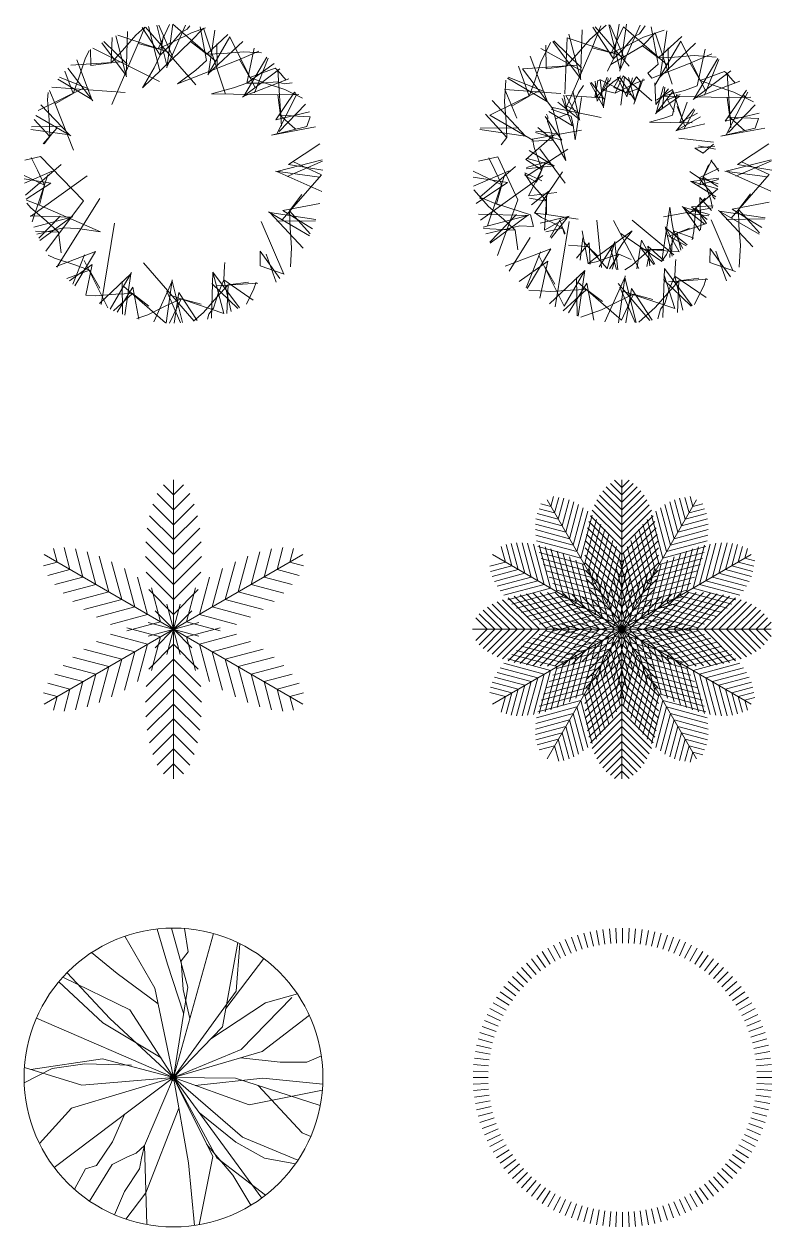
# Model space of a CAD drawing. Header units: millimetres. Extents: x -63086 to 144078, y -129912 to 13382.
# Drawn here: x 50173 to 52676, y -57667 to -53642 of the extents above; entities that cross this region are included whole.
import ezdxf

# ---------------------------------------------------------------- set-up
doc = ezdxf.new("R2010")
doc.units = ezdxf.units.MM
doc.layers.get('0').update_dxf_attribs({"lineweight": 0})
doc.layers.add('観葉植物', color=92, linetype='Continuous', lineweight=9)

# ---------------------------------------------------------------- blocks, each defined once
blk = doc.blocks.new('樹木平面（CAD素材.com）5cb41560')
at = {"color": 0, "linetype": 'ByBlock', "lineweight": -2}
for points in [[(-277.7, 415.8), (-277.1, 362.2), (-208.6, 371.4), (-170.6, 412.4), (-126.5, 463.9), (-96.1, 490.7)], [(-96.3, 490.6), (-118.3, 435.7), (-51.5, 417.9), (-0.8, 441.3), (59.7, 472), (107.5, 488.3)], [(-104.4, 489), (-44.5, 397.4), (-9.6, 431.7), (23.7, 471.8), (45.6, 483.8), (54.2, 495.4)], [(74.3, 298.1), (-93.2, 491.2)], [(-45.2, 344.4), (-84.2, 492.9)], [(-56.1, 496.8), (-21.2, 359.3), (40.6, 497)], [(-13.1, 499.8), (-51.5, 417.9)], [(-3.8, 392.8), (-49.1, 497.6)], [(139.6, 377.5), (-1.9, 501.1), (-21.9, 354.4)], [(220.6, 382.5), (13.6, 300.6), (75.1, 347.3), (110, 379.2), (88.7, 492.1)], [(173.5, 266.7), (100, 487.4), (56.4, 442.8), (111.4, 400.8), (167.2, 403), (234.8, 408.3), (294, 404.4)], [(-240.1, 438.6), (-158.1, 328.9), (-153.8, 475.8)], [(-204.7, 456.2), (-208.6, 371.4)], [(-156.9, 324), (-192.9, 461.3)], [(-16.5, 407.2), (-185.7, 464.2)], [(-33.9, 462.4), (-44.5, 397.4), (-64.6, 354.6), (-103.5, 287.9), (56.4, 442.8)], [(111.4, 400.8), (182.3, 465.6)], [(272.5, 290.3), (189, 458.6), (114.4, 330.8)], [(138.1, 480.6), (117, 335.1), (231.6, 443.2)], [(-281.8, 413), (-295.5, 385.2), (-316.5, 320.7), (-335.9, 268.3), (-363.1, 343.7)], [(-46.4, 308.8), (-270.2, 420.7)], [(-154.9, 366.4), (-233.1, 442.3)], [(-206.8, 231.4), (-118.3, 435.7)], [(349.2, 263.9), (126.7, 267.5), (201.3, 287.1), (245.8, 303.2), (270.4, 420.6)], [(145.8, 359.3), (144.6, 435.2)], [(285.7, 410.3), (220.6, 382.5), (255.3, 322.7)], [(-387.2, 316.3), (-273, 248.3), (-323.5, 381.2)], [(-172.1, 374.9), (-343.6, 363.3)], [(312.8, 390.1), (235.3, 259.8), (386.4, 317.3)], [(396.7, 304.4), (370.6, 300.6), (346.6, 307.5), (294.7, 302.8), (245.8, 303.2), (337.3, 369.1)], [(271.2, 271.2), (317, 386.6)], [(-284.3, 284.2), (-381.8, 322.9)], [(-353.2, 353.9), (-269.9, 244.3)], [(231.3, 256.8), (355.8, 351.3)], [(361.9, 158.9), (349.2, 346.4)], [(-303.5, 285.5), (-453.2, 211.3)], [(-407.3, 290), (-162.1, 272.5)], [(-432.8, 99.8), (-414, 124.4), (-416.2, 180.2), (-421.4, 247.8), (-419.9, 271.5)], [(-334.3, 78.6), (-395.6, 233.6), (-415, 278.9)], [(-395.6, 233.6), (-335.9, 268.3)], [(344.8, 131.3), (411.5, 264.7)], [(419.9, 264.8), (349.2, 263.9), (358.4, 195.4), (399.4, 157.5), (409.3, 149)], [(-477.4, 148.7), (-348.2, 130), (-443.5, 230.9)], [(353.4, 141.7), (442.2, 233.3)], [(-414, 124.4), (-466, 181.3)], [(-460.3, 195.3), (-343.9, 127.4)], [(352.2, 195.7), (457.4, 190.9), (446.2, 157.7), (327.8, 129.7), (474.8, 156.7)], [(-372.5, 158.8), (-474.6, 157.2)], [(-390.6, 152.6), (-436, 100.7)], [(499.8, 12.6), (384.4, 31.3), (489.8, 100.3)], [(-427.5, -259.3), (-301.1, -90.5), (-445.1, 58.2), (-497.9, 45.8)], [(-457.3, -202.2), (-368.3, -181.2), (-321, -183.4), (-244.6, -193.8), (-448.8, -105.3), (-431.1, -38.5), (-454.5, 12.2), (-476.1, 54.8)], [(496.5, -59.4), (346.3, 8), (497.8, 46.5)], [(363.3, -154.2), (494.7, -3.7), (399.3, 41)], [(379.8, -9.3), (498.2, 41.9)], [(-405.9, 9.2), (-499, -31.1)], [(-376.2, 30.9), (-494.8, -71.9)], [(341.4, 8.7), (488.1, -11.3)], [(-431.1, -38.5), (-500, -6.2)], [(-499.7, -17), (-410.6, -31.5), (-492.7, -85.2)], [(-288.7, -7), (-479, -143.5)], [(-420.3, -3.5), (-473.4, -160.9)], [(429.8, -69.6), (387.8, -124.5)], [(-492.2, -88), (-448.8, -105.3)], [(-375.4, -264.1), (-384.6, -195.6), (-425.6, -157.6), (-477.1, -113.5), (-490.2, -98.7)], [(-246.8, -82.5), (-389.9, -313)], [(464.8, -184.2), (366.2, -123.2), (489.9, -99.8)], [(-447.2, -223.7), (-342, -145.1), (-479.7, -141.1)], [(-337.2, -143.9), (-467.2, -178.1)], [(-379.6, -141.9), (-451.1, -215.6)], [(293.8, -159.9), (369.2, -335.9)], [(317.8, -127.6), (454.9, -207.6)], [(433.8, -248.6), (322.1, -130.1), (476.2, -152.5)], [(346.3, -159), (474.7, -157)], [(391.2, -311.4), (395.3, -248), (390, -180.4), (387.8, -124.5), (457.7, -201.2)], [(-384.6, -195.6), (-461.7, -192)], [(-197.5, -165.6), (-242.2, -437.4)], [(-419.5, -272.1), (-398.4, -282.5), (-333.9, -303.5), (-281.5, -322.9), (-356.9, -350.1)], [(-330.2, -375.5), (-261.5, -260), (-392.5, -309.8)], [(-297.4, -271.3), (-336.5, -369.9)], [(356.3, -350.8), (290.2, -259), (289.8, -307.8), (370.1, -336.2)], [(309.7, -268.5), (343.9, -363)], [(-348.5, -358.5), (-272, -303.4), (-293.5, -406.3), (-261, -408.4), (-193.4, -403.2), (-137.5, -401), (-200.2, -458.2)], [(-298.6, -290.5), (-220.1, -449)], [(-100.5, -298.2), (68.7, -493.3)], [(171.7, -297.4), (170.2, -308), (168.1, -355.3), (148.9, -400.3), (133.5, -450.1), (117.8, -469.6), (113.5, -487)], [(-246.8, -382.6), (-281.5, -322.9)], [(-163, -472.7), (-143.1, -335.2), (-248, -434.2)], [(-211.8, -452.9), (-140.6, -330.9)], [(-172, -359.5), (-170.3, -470.1)], [(-66.1, -495.6), (-5, -359.5), (30.3, -498.2)], [(-4.3, -354.5), (-24, -499.4)], [(-11.4, -406.7), (168.3, -467.4), (132, -329)], [(127.4, -483.5), (132, -329), (221.1, -448.4)], [(193, -461.2), (168.1, -355.3), (266.9, -422.8)], [(-188.1, -463.3), (-136.2, -379.4), (-116, -486.4)], [(-165.8, -377.6), (-26.5, -499.3)], [(-82.6, -442.9), (-137.5, -401)], [(-22.3, -392.9), (23.4, -498.7)], [(1.7, -499.9), (18.3, -397.6), (79.7, -491.4)], [(66.7, -493.7), (100.4, -464.1), (144.5, -412.6), (182.4, -371.6), (178, -467.2)], [(128.7, -366.6), (215.8, -451)], [(145.9, -375), (281.9, -365.8)], [(250.9, -362.4), (182.4, -371.6)], [(276.7, -362.6), (269.3, -385.4), (244.3, -436.3)], [(-13, -499.8), (25.4, -418.1), (-25.4, -441.5), (-85.8, -472.2), (-122.6, -484.7)], [(92.2, -435.8), (25.4, -418.1)]]:
    blk.add_lwpolyline(points, dxfattribs=at)
for points in [[(431.1, 253.4), (372.2, 282.3), (307.7, 303.3), (255.3, 322.7), (340.5, 353.5, -0.026909), (376.4, 313.5)], [(411.3, 264.2, 0.005569), (405.3, 273.6), (342.2, 181.1), (454.9, 207.6)]]:
    blk.add_lwpolyline(points, format="xyb", dxfattribs=at)
blk = doc.blocks.new('樹木平面（CAD素材.com）daf36834')
at = {"color": 0, "linetype": 'ByBlock', "lineweight": -2}
for points in [[(-253.8, 430.1), (-252.9, 350.9), (-186.7, 359.7), (-150, 399.4), (-107.4, 449.2), (-52.2, 497.7)], [(-70, 495.4), (-99.4, 421.9), (-34.9, 404.7), (14.2, 427.3), (72.6, 457), (142.2, 480.7)], [(-97.2, 490.6), (-28.1, 384.9), (5.7, 418), (37.9, 456.8), (59.1, 468.4), (78.7, 494.8)], [(25.1, 359.9), (-89.5, 492.1)], [(-9.2, 500.5), (-28.1, 384.9), (-47.5, 343.5)], [(-43.8, 498.5), (-5.5, 348.1), (61.4, 497.1)], [(11.2, 380.4), (-40, 498.9)], [(151.2, 364.4), (5.8, 491.5), (-37.4, 399.2)], [(-6.2, 343.3), (15.2, 500.5)], [(228.2, 370.4), (100.1, 319.8), (87.5, 336.4), (121.3, 367.3), (97.9, 491.4)], [(-230.8, 443), (-137.9, 318.6), (-133.1, 482)], [(-134.8, 354.9), (-227.4, 444.8)], [(0.7, 393.7), (-182.3, 455.4), (-190.9, 267.7)], [(-136.7, 313.9), (-177, 467.4)], [(168.9, 299.7), (111.6, 471.8), (69.5, 428.7), (122.6, 388.2), (176.6, 390.3), (241.9, 395.4), (315.2, 390.6)], [(279.1, 279.7), (197.7, 444), (110.7, 294.9)], [(122.6, 388.2), (200.8, 459.5)], [(150.3, 478.2), (128, 324.6), (246.9, 436.7)], [(-238.2, 439), (-270.7, 373.1), (-291, 310.8), (-309.7, 260.1), (-345.7, 359.7)], [(-133.2, 343.9), (-270.6, 419.6)], [(-185, 224.4), (-99.4, 421.9)], [(-37, 365.7), (69.5, 428.7)], [(352.5, 255.8), (137.4, 259.3), (209.5, 278.2), (252.5, 293.8), (278.4, 417.5)], [(155.9, 348.1), (154.8, 421.4)], [(-382.3, 320.1), (-248.9, 240.8), (-307, 393.5)], [(-149.6, 363.2), (-332.6, 350.8), (-231, 217.2)], [(301, 401.6), (228.2, 370.4), (261.7, 312.7)], [(321.8, 385.3), (242.4, 251.9), (395.2, 309.9)], [(277.1, 262.8), (324.7, 382.8)], [(-259.9, 275.5), (-379.9, 323)], [(-48.6, 323.8), (-65.6, 281.5), (-22.5, 270.1), (10.2, 285.1), (49.1, 304.9), (76.5, 314.2)], [(-4.5, 327.9), (-27, 288.2), (14.1, 271.1), (48.5, 281.6), (56.5, 284.4)], [(100.6, 244), (4.6, 327.9), (-22.5, 270.1)], [(45.3, 242.7), (-7.2, 323.2)], [(-3.4, 229.1), (9.5, 323.6)], [(14.1, 271.1), (48.8, 324.7), (63.6, 307.7), (40.7, 232.7), (71.2, 317.3)], [(42.3, 250.9), (22.4, 322.4)], [(238.6, 248.9), (364.9, 344.9)], [(364.7, 154.3), (352.5, 335.5)], [(-403.4, 97.2), (-385.2, 120.9), (-387.3, 174.9), (-392.4, 240.3), (-387.7, 313.6)], [(-351.4, 185.8), (-367.5, 226.6), (-391.2, 281.9), (-204, 268.6)], [(-69.2, 187.9), (-232.4, 222.1), (-221.7, 183.4), (-180.5, 200.3), (-163.6, 232.1), (-144.5, 271.4), (-128.4, 295.4)], [(-106.4, 304.2), (-61.7, 223.5), (-45.8, 319.4)], [(-56.4, 247.2), (-102.2, 305.6)], [(-37, 320.6), (-40.5, 312), (-52.2, 300.9), (-66.4, 270.5), (-82.5, 243.4), (-88.9, 309.9)], [(-61.3, 220.3), (-72.9, 315)], [(156.3, 283.8), (113.9, 232.3), (110.2, 304.4)], [(193.6, 260.1), (114.5, 203.5), (139.9, 292.2)], [(209.9, 161.4), (169.2, 282.3), (116.6, 246)], [(135, 216.5), (143.9, 290.2)], [(-475.3, 148.6), (-321.7, 126.3), (-433.8, 245.2)], [(-276.8, 277.5), (-441.1, 196), (-297.5, 112.3)], [(-367.5, 226.6), (-309.7, 260.1)], [(-244.5, 207.9), (-165.2, 160.8), (-199.8, 251.7)], [(-134.8, 255.1), (-156.4, 113.4), (-162.5, 162.7), (-168.9, 192.5), (-236.9, 216.7)], [(-214.2, 239.5), (-142.1, 182.1), (-164, 276.8)], [(-180.5, 200.3), (-193.9, 262.7)], [(-66.6, 254.1), (-187.4, 262.3), (-140.5, 179.3)], [(235.7, 170.8), (92.3, 173.1), (140.4, 185.7), (169.1, 196.1), (183.9, 266.8)], [(112.5, 201), (170.7, 275.5)], [(194.7, 265.1), (152.8, 247.2), (175.2, 208.7)], [(416.9, 280.1), (345.7, 175.7), (459.7, 202.6)], [(348.3, 127.7), (421.3, 273.5)], [(431.7, 256.8), (352.5, 255.8), (361.4, 189.6), (401.1, 152.9), (410.6, 144.7)], [(-146.2, 206), (-188.8, 230)], [(278.2, 167.1), (183.5, 145.1), (240.9, 217.3)], [(184.8, 224.7), (201.7, 183.6)], [(252.9, 203.3), (193.9, 172), (218.2, 240)], [(207.4, 149.3), (243.9, 214)], [(356.6, 137.7), (446.4, 230.3)], [(-385.2, 120.9), (-456.6, 199.2)], [(-301.3, 108.8), (-229.2, 112.4), (-236.9, 143), (-248.4, 174.6), (-248, 190.7), (-251.7, 199.2)], [(-289.1, 138.5), (-200.4, 113), (-257, 192.2)], [(-280.7, 154.9), (-229.2, 112.4), (-211.9, 87.4), (-187.4, 44.1), (-221.7, 183.4)], [(180.7, 143.6), (263.7, 190.5)], [(355.4, 189.9), (457.1, 185.2), (446.3, 153.1), (331.8, 126.1), (478.5, 153.1)], [(-345.1, 154.2), (-474.2, 152.3)], [(-225.5, 131.2), (-321.6, 47.3), (-268, 12.7)], [(-135.3, 146.3), (-299.2, 115.4)], [(-213.4, 133.6), (-287.2, 142.5)], [(-324.8, -6), (-285.2, -28.4), (-268, 12.7), (-278.5, 47.1), (-292.9, 88.4), (-298.4, 116.7)], [(-180.5, 82.6), (-320.1, -8.6)], [(-189.5, -31.8), (-274.5, 83.8)], [(190.8, 119.7), (307, 105.3)], [(311.3, 92), (244.8, 85.6), (271.9, 69.4), (306.9, 99.1)], [(256.5, 93.3), (313.9, 82.8)], [(502.2, 12.2), (386.6, 31), (492.3, 100.2)], [(-415.9, -273.4), (-348.3, -86.7), (-415.3, 57), (-479.2, 42)], [(-455.1, -201.3), (-341.1, -174.5), (-295.4, -176.5), (-305.8, -137), (-418.9, -101.1), (-401.8, -36.5), (-424.4, 12.6), (-445.3, 53.7)], [(-319.6, 16.5), (-228, 26.9), (-310.5, 78.4)], [(-247.8, 40.9), (-319.3, 20.9)], [(-224.8, 26.1), (-316.8, 51.6)], [(262.6, -32.4), (301.6, 46.2)], [(298.1, 44.4), (308.4, 32.9), (324.4, 8.8)], [(498.8, -58.4), (349.7, 8.5), (500.2, 46.7)], [(366.1, -148.3), (493.1, -2.9), (400.9, 40.4)], [(382, -8.3), (500.5, 42.9)], [(-401.8, -36.5), (-497.6, 8.4)], [(-377.4, 9.6), (-495.9, -41.6)], [(-356, 24.3), (-474.8, -78.7), (-404.6, -106.8)], [(-267.1, -24.1), (-325, 3)], [(-258.1, 34.1), (-311.9, -74.3), (-217.2, -62.8)], [(-145.9, -152.4), (-252.1, -136.2), (-291.9, -131.3), (-197.9, 6.4)], [(227.7, 7.1), (233.2, 2.8), (258.8, -13.7), (277.6, -39), (300.3, -63.8), (306.1, -78.8), (312.7, -85.3)], [(322.6, -33.2), (258.8, -13.7), (324, 17.3)], [(289.6, 30.1), (272.5, -11)], [(344.9, 9.1), (486.7, -10.2)], [(-497.6, -10.9), (-382, -29.7), (-487.7, -98.9)], [(-264.1, -6), (-472.6, -155.6)], [(-391.3, -2.7), (-449.4, -174.7)], [(-324.4, -0.3), (-303.9, -31.2), (-274.9, -63.9), (-252, -91.7), (-309.4, -81.1)], [(230, -129.5), (321.3, -50), (229.3, -24.4)], [(315, -76.7), (232.4, -25.3), (324.1, -14.9)], [(252.3, -39.3), (323.8, -19.3)], [(302.9, -115.1), (297.4, -86.7), (283, -45.5), (272.5, -11), (321.5, -42.7)], [(-347.9, -254.5), (-356.8, -188.3), (-396.4, -151.6), (-446.2, -109), (-494.7, -53.9)], [(-244.1, -57.8), (-302.6, -103.7)], [(-251, -68.1), (-259.2, -188.8), (-176.2, -141.9)], [(263.5, -187.9), (265.4, -159.1), (262, -115.5), (260.6, -79.5), (299.9, -122.6)], [(430.4, -66.6), (389.9, -119.6)], [(-252.1, -136.2), (-252, -91.7)], [(160.9, -279.6), (160.8, -270.3), (167.4, -255.6), (168.8, -222), (173.4, -190.9), (167, -161.1), (160.9, -111.7), (139.3, -253.5), (134.3, -293.4), (-3.3, -199.3)], [(139.8, -144.6), (303.4, -113.9)], [(162.8, -206.8), (283.7, -166.1), (247.4, -113.5), (243.9, -149.4), (241.4, -193), (235.7, -221.3)], [(202.4, -109.4), (277.5, -168.2)], [(261.5, -190.5), (204.9, -111.4), (293.6, -136.8)], [(285.2, -153.3), (233.7, -110.8), (305.8, -107.1)], [(279, -82.1), (247.4, -113.5)], [(468.5, -180), (368.9, -118.4), (493.1, -94.9)], [(392.3, -312.3), (397, -239), (391.9, -173.6), (389.9, -119.6), (461.2, -197.9)], [(-440, -232.4), (-315.7, -139.6), (-479, -134.8)], [(-311, -138.3), (-464.4, -178.7)], [(-351.9, -136.4), (-441.8, -229.1)], [(-189.6, -200.3), (-197.2, -181.9), (-229, -165), (-268.3, -145.9), (-292.3, -129.8)], [(-236.4, -215.7), (-179, -143.5), (-273.7, -165.5)], [(-202.9, -147.6), (-239.4, -212.3)], [(-176, -159.4), (-223, -445.7)], [(-205.4, -159.7), (-191.2, -201.8)], [(-83.4, -154.8), (-68.4, -313.5)], [(-27.8, -156), (57.2, -316.7)], [(34.5, -155.6), (174.5, -271.4)], [(217.9, -131.9), (291.7, -140.8)], [(298.9, -153.8), (371.8, -323.9)], [(322.1, -122.6), (459.1, -202.6)], [(438.4, -243.9), (326.3, -125.1), (479.9, -147.3)], [(349.7, -152.9), (478.8, -151)], [(-356.8, -188.3), (-462.6, -183.5)], [(-197.2, -181.9), (-254.3, -194.1)], [(-31.8, -319.6), (-12.3, -255.7), (4.2, -230.1), (34.9, -191), (-80.7, -275.9), (-112.1, -244.3), (-148, -240.9), (-178.7, -239.1)], [(-133, -191.2), (-112.4, -300.6), (-80.7, -275.9)], [(71.1, -252.4), (191.9, -260.7), (145, -177.6)], [(132.9, -293.7), (149, -269.8), (168, -230.4), (185, -198.6), (197.2, -255.7)], [(218.7, -237.8), (146.6, -180.4), (168.5, -275.2)], [(204.7, -249.8), (173.4, -190.9), (241.4, -215.1)], [(226.2, -181.7), (185, -198.6)], [(-306.9, -213.1), (-376.7, -325.5)], [(-151.8, -282.2), (-109.4, -230.6), (-105.7, -302.8)], [(-130.5, -214.8), (-139.4, -288.6)], [(-128.1, -227), (-49.4, -317.2)], [(-13.4, -321), (-23.9, -229.4), (-75.3, -311.9)], [(-23, -226.3), (-48.5, -318.2)], [(110.9, -302.5), (66.2, -221.8), (50.3, -317.8)], [(150.7, -204.3), (215.4, -240.8)], [(-317.2, -384), (-237.8, -250.6), (-390.5, -308.7)], [(-272.5, -261.5), (-320.1, -381.5)], [(-277.1, -273.2), (-193.1, -442.8), (-123.4, -323.3)], [(-9.6, -269.4), (-41.3, -318.4)], [(-37.9, -249.2), (-17.9, -320.8)], [(10.2, -321.3), (34.3, -305.3), (66.9, -276.3), (94.7, -253.4), (84.2, -310.8)], [(60.9, -245.5), (106.7, -304)], [(93.4, -308.2), (87, -241.8), (140.6, -290.2)], [(139.3, -253.5), (94.7, -253.4)], [(363.9, -344.6), (295.5, -249.6), (295, -296.8), (380.1, -326.9)], [(314.3, -258.8), (350.3, -358.4)], [(-343, -361), (-247.9, -292.5), (-273.8, -416.2)], [(-223.6, -369.1), (-257.1, -311.4)], [(180.9, -286.7), (179.5, -297), (177.4, -342.7), (158.9, -386.2), (144, -434.4), (128.9, -453.2), (120.8, -485.1)], [(137.7, -480.7), (142.5, -317.3), (235.4, -441.7)], [(-145.7, -477), (-123.4, -323.3), (-242.3, -435.5)], [(-151.3, -346.8), (-149.3, -475.8)], [(-56.8, -495.9), (10.2, -346.8), (48.4, -497.2)], [(10.8, -342), (-10.6, -499.2)], [(3.9, -392.4), (177.7, -451), (141.9, -339.3)], [(56.8, -496.4), (112, -447.9), (154.6, -398.1), (191.3, -358.4), (186.4, -464.2)], [(139.4, -353.6), (232, -443.5)], [(156, -361.8), (287.5, -352.9)], [(204.3, -456.7), (177.4, -342.7), (281.8, -414)], [(257.5, -349.6), (191.3, -358.4)], [(282.4, -349.8), (275.3, -371.8), (242.9, -437.7)], [(-310.6, -389.3), (-237.3, -394.1), (-172, -389), (-118, -386.9), (-196.2, -458.3)], [(-178.3, -465.6), (-116.7, -366), (-93.3, -490.1)], [(-146.6, -363.1), (-1.2, -490.2), (39.5, -403.4), (-9.6, -426), (-68, -455.7), (-137.5, -479.4)], [(-64.9, -427.4), (-118, -386.9)], [(-12.7, -367.6), (94.1, -490.9)], [(-6.6, -379.1), (44.6, -497.6)], [(13.9, -499.2), (32.7, -383.6), (101.8, -489.4)], [(104, -420.6), (39.5, -403.4)]]:
    blk.add_lwpolyline(points, dxfattribs=at)
for points in [[(-5.7, 322.9), (-29.8, 307), (-62.4, 277.9), (-90.2, 255), (-79.7, 312.4, -0.006348), (-71.8, 314.4), (35.5, 261.2)], [(-7, 322.9, 0.005569), (-14.2, 322.6), (16.8, 257.4), (36.3, 321.2)], [(440.6, 241.2), (374.7, 273.6), (312.4, 293.9), (261.7, 312.7), (344.1, 342.4, -0.026909), (378.8, 303.7)], [(412.6, 256.1, 0.005569), (406.8, 265.2)], [(-474.8, -76.5, 0.003639), (-473.6, -83.4)], [(31.5, -286.6), (-9.6, -269.4), (-44, -279.9), (-85.3, -294.3), (-113.6, -299.8, 0.003639), (-109.3, -301.5)]]:
    blk.add_lwpolyline(points, format="xyb", dxfattribs=at)
blk = doc.blocks.new('樹木平面（CAD素材.com）d02a9034')
at = {"color": 0, "linetype": 'ByBlock', "lineweight": -2}
for p, q in [((0, -500), (0, 500)), ((22.6, 84.4), (-22.6, -84.4)), ((84.4, 22.6), (-84.4, -22.6))]:
    blk.add_line(p, q, dxfattribs=at)
for points in [[(-33.5, 483.5), (0, 450), (33.5, 483.5)], [(-54.2, 454.2), (0, 400), (54.2, 454.2)], [(-69.1, 419.1), (0, 350), (69.1, 419.1)], [(-80.1, 380.1), (0, 300), (80.1, 380.1)], [(-87.9, 337.9), (0, 250), (87.9, 337.9)], [(-92.5, 292.5), (0, 200), (92.5, 292.5)], [(-435.5, 212.7), (-389.7, 225), (-402, 270.8)], [(-433, 250), (433, -250)], [(-433, -250), (433, 250)], [(-420.4, 180.2), (-346.4, 200), (-366.2, 274)], [(-397.5, 149.7), (-303.1, 175), (-328.4, 269.4)], [(-369.3, 120.7), (-259.8, 150), (-289.1, 259.5)], [(-336.5, 92.8), (-216.5, 125), (-248.7, 245)], [(-93.8, 243.8), (0, 150), (93.8, 243.8)], [(336.5, 92.8), (216.5, 125), (248.7, 245)], [(369.3, 120.7), (259.8, 150), (289.1, 259.5)], [(397.5, 149.7), (303.1, 175), (328.4, 269.4)], [(420.4, 180.2), (346.4, 200), (366.2, 274)], [(435.5, 212.7), (389.7, 225), (402, 270.8)], [(-299.5, 66.1), (-173.2, 100), (-207.1, 226.3)], [(-258.1, 40.7), (-129.9, 75), (-164.2, 203.2)], [(258.1, 40.7), (129.9, 75), (164.2, 203.2)], [(299.5, 66.1), (173.2, 100), (207.1, 226.3)], [(-211.2, 16.6), (-86.6, 50), (-120, 174.6)], [(-91.2, 191.2), (0, 100), (91.2, 191.2)], [(211.2, 16.6), (86.6, 50), (120, 174.6)], [(-156.6, -5.4), (-43.3, 25), (-73.7, 138.3)], [(-82.9, 132.9), (0, 50), (82.9, 132.9)], [(156.6, -5.4), (43.3, 25), (73.7, 138.3)], [(22.6, -84.4), (-22.6, 84.4)], [(0, 0), (-61.8, 61.8)], [(61.8, 61.8), (0, 0)], [(-73.7, -138.3), (-43.3, -25), (-156.6, 5.4)], [(-84.4, 22.6), (84.4, -22.6)], [(73.7, -138.3), (43.3, -25), (156.6, 5.4)], [(-120, -174.6), (-86.6, -50), (-211.2, -16.6)], [(-61.8, -61.8), (0, 0)], [(0, 0), (61.8, -61.8)], [(120, -174.6), (86.6, -50), (211.2, -16.6)], [(-207.1, -226.3), (-173.2, -100), (-299.5, -66.1)], [(-164.2, -203.2), (-129.9, -75), (-258.1, -40.7)], [(82.9, -132.9), (0, -50), (-82.9, -132.9)], [(164.2, -203.2), (129.9, -75), (258.1, -40.7)], [(207.1, -226.3), (173.2, -100), (299.5, -66.1)], [(-289.1, -259.5), (-259.8, -150), (-369.3, -120.7)], [(-248.7, -245), (-216.5, -125), (-336.5, -92.8)], [(91.2, -191.2), (0, -100), (-91.2, -191.2)], [(248.7, -245), (216.5, -125), (336.5, -92.8)], [(289.1, -259.5), (259.8, -150), (369.3, -120.7)], [(-328.4, -269.4), (-303.1, -175), (-397.5, -149.7)], [(93.8, -243.8), (0, -150), (-93.8, -243.8)], [(328.4, -269.4), (303.1, -175), (397.5, -149.7)], [(-366.2, -274), (-346.4, -200), (-420.4, -180.2)], [(92.5, -292.5), (0, -200), (-92.5, -292.5)], [(366.2, -274), (346.4, -200), (420.4, -180.2)], [(-402, -270.8), (-389.7, -225), (-435.5, -212.7)], [(402, -270.8), (389.7, -225), (435.5, -212.7)], [(87.9, -337.9), (0, -250), (-87.9, -337.9)], [(80.1, -380.1), (0, -300), (-80.1, -380.1)], [(69.1, -419.1), (0, -350), (-69.1, -419.1)], [(54.2, -454.2), (0, -400), (-54.2, -454.2)], [(33.5, -483.5), (0, -450), (-33.5, -483.5)]]:
    blk.add_lwpolyline(points, dxfattribs=at)
blk = doc.blocks.new('樹木平面（CAD素材.com）d37efa55')
at = {"color": 0, "linetype": 'ByBlock', "lineweight": -2}
for p, q in [((0, -500), (0, 500)), ((433, -250), (-433, 250)), ((433, 250), (-433, -250)), ((35.8, 133.6), (-35.8, -133.6)), ((-500, 0), (500, 0))]:
    blk.add_line(p, q, dxfattribs=at)
for points in [[(-37.9, 487.9), (0, 450), (37.9, 487.9)], [(-24.4, 499.4), (0, 475), (24.4, 499.4)], [(-270.8, 420.3), (-237.5, 411.4), (-228.6, 444.7)], [(-74.4, 449.4), (0, 375), (74.4, 449.4)], [(-63.9, 463.9), (0, 400), (63.9, 463.9)], [(-51.8, 476.8), (0, 425), (51.8, 476.8)], [(228.6, 444.7), (237.5, 411.4), (270.8, 420.3)], [(-289.3, 333.7), (-175, 303.1), (-144.4, 417.4)], [(-289.1, 352), (-187.5, 324.8), (-160.3, 426.4)], [(-287.9, 315.1), (-162.5, 281.5), (-128.9, 406.9)], [(-287.2, 369.8), (-200, 346.4), (-176.6, 433.6)], [(-283.3, 387), (-212.5, 368.1), (-193.5, 438.9)], [(-276.8, 403.6), (-225, 389.7), (-211.1, 441.5)], [(250, -433), (-250, 433)], [(-250, -433), (250, 433)], [(-91.8, 416.8), (0, 325), (91.8, 416.8)], [(-83.7, 433.7), (0, 350), (83.7, 433.7)], [(128.9, 406.9), (162.5, 281.5), (287.9, 315.1)], [(144.4, 417.4), (175, 303.1), (289.3, 333.7)], [(160.3, 426.4), (187.5, 324.8), (289.1, 352)], [(176.6, 433.6), (200, 346.4), (287.2, 369.8)], [(193.5, 438.9), (212.5, 368.1), (283.3, 387)], [(211.1, 441.5), (225, 389.7), (276.8, 403.6)], [(-285.2, 296), (-150, 259.8), (-113.8, 395.1)], [(-281.3, 276.7), (-137.5, 238.2), (-99, 381.9)], [(-276.1, 257), (-125, 216.5), (-84.5, 367.6)], [(-105.2, 380.2), (0, 275), (105.2, 380.2)], [(-99, 399), (0, 300), (99, 399)], [(84.5, 367.6), (125, 216.5), (276.1, 257)], [(99, 381.9), (137.5, 238.2), (281.3, 276.7)], [(113.8, 395.1), (150, 259.8), (285.2, 296)], [(-269.6, 237), (-112.5, 194.9), (-70.4, 352)], [(-262, 216.6), (-100, 173.2), (-56.6, 335.2)], [(-115, 340), (0, 225), (115, 340)], [(-110.6, 360.6), (0, 250), (110.6, 360.6)], [(56.6, 335.2), (100, 173.2), (262, 216.6)], [(70.4, 352), (112.5, 194.9), (269.6, 237)], [(-438.9, 193.5), (-368.1, 212.5), (-387, 283.3)], [(-433.6, 176.6), (-346.4, 200), (-369.8, 287.2)], [(-426.4, 160.3), (-324.8, 187.5), (-352, 289.1)], [(-417.4, 144.4), (-303.1, 175), (-333.7, 289.3)], [(-406.9, 128.9), (-281.5, 162.5), (-315.1, 287.9)], [(-395.1, 113.8), (-259.8, 150), (-296, 285.2)], [(-253, 195.9), (-87.5, 151.6), (-43.1, 317.1)], [(-242.7, 174.8), (-75, 129.9), (-30.1, 297.6)], [(-121.2, 296.2), (0, 175), (121.2, 296.2)], [(-118.6, 318.6), (0, 200), (118.6, 318.6)], [(30.1, 297.6), (75, 129.9), (242.7, 174.8)], [(43.1, 317.1), (87.5, 151.6), (253, 195.9)], [(296, 285.2), (259.8, 150), (395.1, 113.8)], [(315.1, 287.9), (281.5, 162.5), (406.9, 128.9)], [(333.7, 289.3), (303.1, 175), (417.4, 144.4)], [(352, 289.1), (324.8, 187.5), (426.4, 160.3)], [(369.8, 287.2), (346.4, 200), (433.6, 176.6)], [(387, 283.3), (368.1, 212.5), (438.9, 193.5)], [(-441.5, 211.1), (-389.7, 225), (-403.6, 276.8)], [(-381.9, 99), (-238.2, 137.5), (-276.7, 281.3)], [(-367.6, 84.5), (-216.5, 125), (-257, 276.1)], [(-352, 70.4), (-194.9, 112.5), (-237, 269.6)], [(-335.2, 56.6), (-173.2, 100), (-216.6, 262)], [(-317.1, 43.1), (-151.6, 87.5), (-195.9, 253)], [(-297.6, 30.1), (-129.9, 75), (-174.8, 242.7)], [(-230.9, 153.4), (-62.5, 108.3), (-17.4, 276.7)], [(-217.4, 131.5), (-50, 86.6), (-5.1, 254)], [(-123.3, 248.3), (0, 125), (123.3, 248.3)], [(-122.8, 272.8), (0, 150), (122.8, 272.8)], [(5.1, 254), (50, 86.6), (217.4, 131.5)], [(17.4, 276.7), (62.5, 108.3), (230.9, 153.4)], [(174.8, 242.7), (129.9, 75), (297.6, 30.1)], [(195.9, 253), (151.6, 87.5), (317.1, 43.1)], [(216.6, 262), (173.2, 100), (335.2, 56.6)], [(237, 269.6), (194.9, 112.5), (352, 70.4)], [(257, 276.1), (216.5, 125), (367.6, 84.5)], [(276.7, 281.3), (238.2, 137.5), (381.9, 99)], [(403.6, 276.8), (389.7, 225), (441.5, 211.1)], [(420.3, 270.8), (411.4, 237.5), (444.7, 228.6)], [(-276.7, 17.4), (-108.3, 62.5), (-153.4, 230.9)], [(-254, 5.1), (-86.6, 50), (-131.5, 217.4)], [(-229.3, -6.5), (-65, 37.5), (-109, 201.9)], [(-201.9, 109), (-37.5, 65), (6.5, 229.3)], [(-183.7, 85.8), (-25, 43.3), (17.5, 202)], [(-122.6, 222.6), (0, 100), (122.6, 222.6)], [(-17.5, 202), (25, 43.3), (183.7, 85.8)], [(-6.5, 229.3), (37.5, 65), (201.9, 109)], [(109, 201.9), (65, 37.5), (229.3, -6.5)], [(131.5, 217.4), (86.6, 50), (254, 5.1)], [(153.4, 230.9), (108.3, 62.5), (276.7, 17.4)], [(-202, -17.5), (-43.3, 25), (-85.8, 183.7)], [(-171, -27.5), (-21.7, 12.5), (-61.7, 161.8)], [(-161.8, 61.7), (-12.5, 21.7), (27.5, 171)], [(-120.3, 195.3), (0, 75), (120.3, 195.3)], [(-116.2, 166.2), (0, 50), (116.2, 166.2)], [(-27.5, 171), (12.5, 21.7), (161.8, 61.7)], [(61.7, 161.8), (21.7, 12.5), (171, -27.5)], [(85.8, 183.7), (43.3, 25), (202, -17.5)], [(-296.2, -121.2), (-175, 0), (-296.2, 121.2)], [(-272.8, -122.8), (-150, 0), (-272.8, 122.8)], [(-248.3, -123.3), (-125, 0), (-248.3, 123.3)], [(-222.6, -122.6), (-100, 0), (-222.6, 122.6)], [(-109.3, 134.3), (0, 25), (109.3, 134.3)], [(35.8, -133.6), (-35.8, 133.6)], [(222.6, 122.6), (100, 0), (222.6, -122.6)], [(248.3, 123.3), (125, 0), (248.3, -123.3)], [(272.8, 122.8), (150, 0), (272.8, -122.8)], [(296.2, 121.2), (175, 0), (296.2, -121.2)], [(-433.7, -83.7), (-350, 0), (-433.7, 83.7)], [(-416.8, -91.8), (-325, 0), (-416.8, 91.8)], [(-399, -99), (-300, 0), (-399, 99)], [(-380.2, -105.2), (-275, 0), (-380.2, 105.2)], [(-360.6, -110.6), (-250, 0), (-360.6, 110.6)], [(-340, -115), (-225, 0), (-340, 115)], [(-318.6, -118.6), (-200, 0), (-318.6, 118.6)], [(-195.3, -120.3), (-75, 0), (-195.3, 120.3)], [(-166.2, -116.2), (-50, 0), (-166.2, 116.2)], [(-134.3, -109.3), (-25, 0), (-134.3, 109.3)], [(0, 0), (-97.8, -97.8), (97.8, 97.8)], [(-97.8, 97.8), (97.8, -97.8)], [(134.3, 109.3), (25, 0), (134.3, -109.3)], [(166.2, 116.2), (50, 0), (166.2, -116.2)], [(195.3, 120.3), (75, 0), (195.3, -120.3)], [(318.6, 118.6), (200, 0), (318.6, -118.6)], [(340, 115), (225, 0), (340, -115)], [(360.6, 110.6), (250, 0), (360.6, -110.6)], [(380.2, 105.2), (275, 0), (380.2, -105.2)], [(399, 99), (300, 0), (399, -99)], [(416.8, 91.8), (325, 0), (416.8, -91.8)], [(433.7, 83.7), (350, 0), (433.7, -83.7)], [(-476.8, -51.8), (-425, 0), (-476.8, 51.8)], [(-463.9, -63.9), (-400, 0), (-463.9, 63.9)], [(-449.4, -74.4), (-375, 0), (-449.4, 74.4)], [(449.4, 74.4), (375, 0), (449.4, -74.4)], [(463.9, 63.9), (400, 0), (463.9, -63.9)], [(476.8, 51.8), (425, 0), (476.8, -51.8)], [(-487.9, -37.9), (-450, 0), (-487.9, 37.9)], [(-229.3, 6.5), (-65, -37.5), (-109, -201.9)], [(-202, 17.5), (-43.3, -25), (-85.8, -183.7)], [(-171, 27.5), (-21.7, -12.5), (-61.7, -161.8)], [(-133.6, 35.8), (133.6, -35.8)], [(-133.6, -35.8), (133.6, 35.8)], [(0, 0), (97.8, -97.8)], [(171, 27.5), (21.7, -12.5), (61.7, -161.8)], [(202, 17.5), (43.3, -25), (85.8, -183.7)], [(229.3, 6.5), (65, -37.5), (109, -201.9)], [(487.9, 37.9), (450, 0), (487.9, -37.9)], [(499.4, 24.4), (475, 0), (499.4, -24.4)], [(-297.6, -30.1), (-129.9, -75), (-174.8, -242.7)], [(-276.7, -17.4), (-108.3, -62.5), (-153.4, -230.9)], [(-254, -5.1), (-86.6, -50), (-131.5, -217.4)], [(-161.8, -61.7), (-12.5, -21.7), (27.5, -171)], [(109.3, -134.3), (0, -25), (-109.3, -134.3)], [(161.8, -61.7), (12.5, -21.7), (-27.5, -171)], [(254, -5.1), (86.6, -50), (131.5, -217.4)], [(276.7, -17.4), (108.3, -62.5), (153.4, -230.9)], [(297.6, -30.1), (129.9, -75), (174.8, -242.7)], [(-352, -70.4), (-194.9, -112.5), (-237, -269.6)], [(-335.2, -56.6), (-173.2, -100), (-216.6, -262)], [(-317.1, -43.1), (-151.6, -87.5), (-195.9, -253)], [(-201.9, -109), (-37.5, -65), (6.5, -229.3)], [(-183.7, -85.8), (-25, -43.3), (17.5, -202)], [(120.3, -195.3), (0, -75), (-120.3, -195.3)], [(116.2, -166.2), (0, -50), (-116.2, -166.2)], [(183.7, -85.8), (25, -43.3), (-17.5, -202)], [(201.9, -109), (37.5, -65), (-6.5, -229.3)], [(317.1, -43.1), (151.6, -87.5), (195.9, -253)], [(335.2, -56.6), (173.2, -100), (216.6, -262)], [(352, -70.4), (194.9, -112.5), (237, -269.6)], [(-395.1, -113.8), (-259.8, -150), (-296, -285.2)], [(-381.9, -99), (-238.2, -137.5), (-276.7, -281.3)], [(-367.6, -84.5), (-216.5, -125), (-257, -276.1)], [(-230.9, -153.4), (-62.5, -108.3), (-17.4, -276.7)], [(-217.4, -131.5), (-50, -86.6), (-5.1, -254)], [(122.6, -222.6), (0, -100), (-122.6, -222.6)], [(217.4, -131.5), (50, -86.6), (5.1, -254)], [(230.9, -153.4), (62.5, -108.3), (17.4, -276.7)], [(367.6, -84.5), (216.5, -125), (257, -276.1)], [(381.9, -99), (238.2, -137.5), (276.7, -281.3)], [(395.1, -113.8), (259.8, -150), (296, -285.2)], [(-426.4, -160.3), (-324.8, -187.5), (-352, -289.1)], [(-417.4, -144.4), (-303.1, -175), (-333.7, -289.3)], [(-406.9, -128.9), (-281.5, -162.5), (-315.1, -287.9)], [(-253, -195.9), (-87.5, -151.6), (-43.1, -317.1)], [(-242.7, -174.8), (-75, -129.9), (-30.1, -297.6)], [(123.3, -248.3), (0, -125), (-123.3, -248.3)], [(122.8, -272.8), (0, -150), (-122.8, -272.8)], [(242.7, -174.8), (75, -129.9), (30.1, -297.6)], [(253, -195.9), (87.5, -151.6), (43.1, -317.1)], [(406.9, -128.9), (281.5, -162.5), (315.1, -287.9)], [(417.4, -144.4), (303.1, -175), (333.7, -289.3)], [(426.4, -160.3), (324.8, -187.5), (352, -289.1)], [(-438.9, -193.5), (-368.1, -212.5), (-387, -283.3)], [(-433.6, -176.6), (-346.4, -200), (-369.8, -287.2)], [(-269.6, -237), (-112.5, -194.9), (-70.4, -352)], [(-262, -216.6), (-100, -173.2), (-56.6, -335.2)], [(121.2, -296.2), (0, -175), (-121.2, -296.2)], [(118.6, -318.6), (0, -200), (-118.6, -318.6)], [(262, -216.6), (100, -173.2), (56.6, -335.2)], [(269.6, -237), (112.5, -194.9), (70.4, -352)], [(433.6, -176.6), (346.4, -200), (369.8, -287.2)], [(438.9, -193.5), (368.1, -212.5), (387, -283.3)], [(-441.5, -211.1), (-389.7, -225), (-403.6, -276.8)], [(-281.3, -276.7), (-137.5, -238.2), (-99, -381.9)], [(-276.1, -257), (-125, -216.5), (-84.5, -367.6)], [(115, -340), (0, -225), (-115, -340)], [(276.1, -257), (125, -216.5), (84.5, -367.6)], [(281.3, -276.7), (137.5, -238.2), (99, -381.9)], [(441.5, -211.1), (389.7, -225), (403.6, -276.8)], [(444.7, -228.6), (411.4, -237.5), (420.3, -270.8)], [(-287.9, -315.1), (-162.5, -281.5), (-128.9, -406.9)], [(-285.2, -296), (-150, -259.8), (-113.8, -395.1)], [(110.6, -360.6), (0, -250), (-110.6, -360.6)], [(105.2, -380.2), (0, -275), (-105.2, -380.2)], [(285.2, -296), (150, -259.8), (113.8, -395.1)], [(287.9, -315.1), (162.5, -281.5), (128.9, -406.9)], [(-289.3, -333.7), (-175, -303.1), (-144.4, -417.4)], [(99, -399), (0, -300), (-99, -399)], [(289.3, -333.7), (175, -303.1), (144.4, -417.4)], [(-289.1, -352), (-187.5, -324.8), (-160.3, -426.4)], [(-287.2, -369.8), (-200, -346.4), (-176.6, -433.6)], [(91.8, -416.8), (0, -325), (-91.8, -416.8)], [(83.7, -433.7), (0, -350), (-83.7, -433.7)], [(289.1, -352), (187.5, -324.8), (160.3, -426.4)], [(287.2, -369.8), (200, -346.4), (176.6, -433.6)], [(-283.3, -387), (-212.5, -368.1), (-193.5, -438.9)], [(-276.8, -403.6), (-225, -389.7), (-211.1, -441.5)], [(74.4, -449.4), (0, -375), (-74.4, -449.4)], [(63.9, -463.9), (0, -400), (-63.9, -463.9)], [(283.3, -387), (212.5, -368.1), (193.5, -438.9)], [(276.8, -403.6), (225, -389.7), (211.1, -441.5)], [(51.8, -476.8), (0, -425), (-51.8, -476.8)], [(270.8, -420.3), (237.5, -411.4), (228.6, -444.7)], [(37.9, -487.9), (0, -450), (-37.9, -487.9)], [(24.4, -499.4), (0, -475), (-24.4, -499.4)]]:
    blk.add_lwpolyline(points, dxfattribs=at)
blk = doc.blocks.new('樹木平面（CAD素材.com）2ed03349')
at = {"color": 0, "linetype": 'ByBlock', "lineweight": -2}
for points in [[(-163.1, 472.6), (-62.7, 299.1), (0, 0), (47.6, 301.9), (-6.2, 500)], [(33.9, 215.2), (-20.4, 379.8), (-54.9, 497)], [(55.1, 197.6), (31.8, 294.9), (26.2, 390.6), (49.2, 421.1), (36.9, 498.6)], [(-356.3, 350.8), (-212.8, 197.1), (0, 0), (209.2, 288.6), (222.5, 447.8)], [(134.3, 481.6), (0, 0), (164.2, 169.8), (215.1, 451.4)], [(-51.8, 247.1), (-189, 348.1), (-274, 418.3)], [(175.2, 230.8), (248.9, 327.9), (302.3, 398.3)], [(-370.3, 336), (-145.9, 226.6), (0, 0), (-237.4, 62.7), (-477.3, 27)], [(-41.6, 65.5), (-236.4, 182.7), (-383.9, 320.4)], [(498.2, -42.7), (253.4, -91.7), (0, 0), (226.8, 94.1), (395.9, 267.9)], [(125.4, 129.7), (307.7, 250), (414.4, 279.8)], [(491.2, -93.4), (208, -2.1), (0, 0), (296.5, 86.7), (454.5, 208.3)], [(-458.6, 199.2), (0, 0), (-306.2, -25.9), (-498.9, 33.6)], [(-140.5, 41.4), (-296.9, 45.9), (-405.7, 29.8), (-499.7, -17.5)], [(225, 65.8), (357, 51.6), (446.3, 51.9), (494.7, 72.6)], [(-448.4, -221.2), (-341.3, -102.7), (0, 0), (131.5, -264.6), (86.1, -492.5)], [(-398.8, -301.6), (0, 0), (295.7, -403.2)], [(-88.8, -492.1), (-96.6, -227.9), (0, 0), (49.7, -285.8), (70.7, -495)], [(416.3, -277), (231.2, -199.8), (0, 0), (145.2, -269), (308, -393.9)], [(72.8, -26.9), (298.8, -2), (499.5, -22.1)], [(283.5, -26.4), (430.2, -184.7), (459.4, -197.3)], [(17.8, -102.2), (-93.1, -385.4), (-159.9, -473.7)], [(86.6, -118.1), (208.3, -216.5), (304.6, -269.7), (408, -289)], [(-163.6, -123.7), (-204.1, -215.2), (-257.7, -294.8), (-294.4, -305.1), (-331.7, -374.1)], [(-281.5, -413.2), (-205, -290.9), (-153.9, -265.5), (-124.7, -253.4), (-96.6, -227.9), (-106.8, -269.6), (-113.7, -305), (-163.6, -381.5), (-197, -459.5)], [(110.6, -222.6), (198, -326.5), (259.2, -427.5)]]:
    blk.add_lwpolyline(points, dxfattribs=at)
for radius in [500, 11.2]:
    blk.add_circle((0, 0), radius, dxfattribs=at)
blk = doc.blocks.new('樹木平面（CAD素材.com）3d26d844')
at = {"color": 0, "linetype": 'ByBlock', "lineweight": -2}
for points in [[(-97.4, 439.3), (-108.2, 488.1)], [(-78.1, 443.2), (-86.8, 492.4)], [(-58.7, 446.2), (-65.3, 495.7)], [(-39.2, 448.3), (-43.6, 498.1)], [(-19.6, 449.6), (-21.8, 499.5)], [(0, 450), (0, 500)], [(21.8, 499.5), (19.6, 449.6)], [(43.6, 498.1), (39.2, 448.3)], [(65.3, 495.7), (58.7, 446.2)], [(86.8, 492.4), (78.1, 443.2)], [(108.2, 488.1), (97.4, 439.3)], [(-207.8, 399.2), (-230.9, 443.5)], [(-190.2, 407.8), (-211.3, 453.2)], [(-172.2, 415.7), (-191.3, 461.9)], [(-153.9, 422.9), (-171, 469.8)], [(-135.3, 429.2), (-150.4, 476.9)], [(-116.5, 434.7), (-129.4, 483)], [(129.4, 483), (116.5, 434.7)], [(150.4, 476.9), (135.3, 429.2)], [(171, 469.8), (153.9, 422.9)], [(191.3, 461.9), (172.2, 415.7)], [(211.3, 453.2), (190.2, 407.8)], [(230.9, 443.5), (207.8, 399.2)], [(-258.1, 368.6), (-286.8, 409.6)], [(-241.8, 379.5), (-268.6, 421.7)], [(-225, 389.7), (-250, 433)], [(250, 433), (225, 389.7)], [(268.6, 421.7), (241.8, 379.5)], [(286.8, 409.6), (258.1, 368.6)], [(-304, 331.8), (-337.8, 368.6)], [(-289.3, 344.7), (-321.4, 383)], [(-273.9, 357), (-304.4, 396.7)], [(304.4, 396.7), (273.9, 357)], [(321.4, 383), (289.3, 344.7)], [(337.8, 368.6), (304, 331.8)], [(-331.8, 304), (-368.6, 337.8)], [(-318.2, 318.2), (-353.6, 353.6)], [(353.6, 353.6), (318.2, 318.2)], [(368.6, 337.8), (331.8, 304)], [(-368.6, 258.1), (-409.6, 286.8)], [(-357, 273.9), (-396.7, 304.4)], [(-344.7, 289.3), (-383, 321.4)], [(383, 321.4), (344.7, 289.3)], [(396.7, 304.4), (357, 273.9)], [(409.6, 286.8), (368.6, 258.1)], [(-389.7, 225), (-433, 250)], [(-379.5, 241.8), (-421.7, 268.6)], [(421.7, 268.6), (379.5, 241.8)], [(433, 250), (389.7, 225)], [(-407.8, 190.2), (-453.2, 211.3)], [(-399.2, 207.8), (-443.5, 230.9)], [(443.5, 230.9), (399.2, 207.8)], [(453.2, 211.3), (407.8, 190.2)], [(-422.9, 153.9), (-469.8, 171)], [(-415.7, 172.2), (-461.9, 191.3)], [(461.9, 191.3), (415.7, 172.2)], [(469.8, 171), (422.9, 153.9)], [(-434.7, 116.5), (-483, 129.4)], [(-429.2, 135.3), (-476.9, 150.4)], [(476.9, 150.4), (429.2, 135.3)], [(483, 129.4), (434.7, 116.5)], [(-443.2, 78.1), (-492.4, 86.8)], [(-439.3, 97.4), (-488.1, 108.2)], [(488.1, 108.2), (439.3, 97.4)], [(492.4, 86.8), (443.2, 78.1)], [(-448.3, 39.2), (-498.1, 43.6)], [(-446.2, 58.7), (-495.7, 65.3)], [(495.7, 65.3), (446.2, 58.7)], [(498.1, 43.6), (448.3, 39.2)], [(-449.6, 19.6), (-499.5, 21.8)], [(499.5, 21.8), (449.6, 19.6)], [(-450, 0), (-500, 0)], [(-449.6, -19.6), (-499.5, -21.8)], [(-448.3, -39.2), (-498.1, -43.6)], [(498.1, -43.6), (448.3, -39.2)], [(499.5, -21.8), (449.6, -19.6)], [(500, 0), (450, 0)], [(-446.2, -58.7), (-495.7, -65.3)], [(-443.2, -78.1), (-492.4, -86.8)], [(492.4, -86.8), (443.2, -78.1)], [(495.7, -65.3), (446.2, -58.7)], [(-439.3, -97.4), (-488.1, -108.2)], [(-434.7, -116.5), (-483, -129.4)], [(483, -129.4), (434.7, -116.5)], [(488.1, -108.2), (439.3, -97.4)], [(-429.2, -135.3), (-476.9, -150.4)], [(-422.9, -153.9), (-469.8, -171)], [(469.8, -171), (422.9, -153.9)], [(476.9, -150.4), (429.2, -135.3)], [(-415.7, -172.2), (-461.9, -191.3)], [(-407.8, -190.2), (-453.2, -211.3)], [(453.2, -211.3), (407.8, -190.2)], [(461.9, -191.3), (415.7, -172.2)], [(-399.2, -207.8), (-443.5, -230.9)], [(-389.7, -225), (-433, -250)], [(433, -250), (389.7, -225)], [(443.5, -230.9), (399.2, -207.8)], [(-379.5, -241.8), (-421.7, -268.6)], [(-368.6, -258.1), (-409.6, -286.8)], [(-357, -273.9), (-396.7, -304.4)], [(396.7, -304.4), (357, -273.9)], [(409.6, -286.8), (368.6, -258.1)], [(421.7, -268.6), (379.5, -241.8)], [(-344.7, -289.3), (-383, -321.4)], [(-331.8, -304), (-368.6, -337.8)], [(-318.2, -318.2), (-353.6, -353.6)], [(353.6, -353.6), (318.2, -318.2)], [(368.6, -337.8), (331.8, -304)], [(383, -321.4), (344.7, -289.3)], [(-304, -331.8), (-337.8, -368.6)], [(-289.3, -344.7), (-321.4, -383)], [(-273.9, -357), (-304.4, -396.7)], [(304.4, -396.7), (273.9, -357)], [(321.4, -383), (289.3, -344.7)], [(337.8, -368.6), (304, -331.8)], [(-258.1, -368.6), (-286.8, -409.6)], [(-241.8, -379.5), (-268.6, -421.7)], [(-225, -389.7), (-250, -433)], [(-207.8, -399.2), (-230.9, -443.5)], [(230.9, -443.5), (207.8, -399.2)], [(250, -433), (225, -389.7)], [(268.6, -421.7), (241.8, -379.5)], [(286.8, -409.6), (258.1, -368.6)], [(-190.2, -407.8), (-211.3, -453.2)], [(-172.2, -415.7), (-191.3, -461.9)], [(-153.9, -422.9), (-171, -469.8)], [(-135.3, -429.2), (-150.4, -476.9)], [(-116.5, -434.7), (-129.4, -483)], [(-97.4, -439.3), (-108.2, -488.1)], [(108.2, -488.1), (97.4, -439.3)], [(129.4, -483), (116.5, -434.7)], [(150.4, -476.9), (135.3, -429.2)], [(171, -469.8), (153.9, -422.9)], [(191.3, -461.9), (172.2, -415.7)], [(211.3, -453.2), (190.2, -407.8)], [(-78.1, -443.2), (-86.8, -492.4)], [(-58.7, -446.2), (-65.3, -495.7)], [(-39.2, -448.3), (-43.6, -498.1)], [(-19.6, -449.6), (-21.8, -499.5)], [(0, -500), (0, -450)], [(21.8, -499.5), (19.6, -449.6)], [(43.6, -498.1), (39.2, -448.3)], [(65.3, -495.7), (58.7, -446.2)], [(86.8, -492.4), (78.1, -443.2)]]:
    blk.add_lwpolyline(points, dxfattribs=at)

msp = doc.modelspace()

# ---------------------------------------------------------------- block references
at = {"layer": '観葉植物', "ltscale": 10}
for name, p in [('樹木平面（CAD素材.com）5cb41560', (50673.3368, -54143.0473)), ('樹木平面（CAD素材.com）daf36834', (52173.3368, -54143.0473)), ('樹木平面（CAD素材.com）d02a9034', (50673.3368, -55667.4028)), ('樹木平面（CAD素材.com）d37efa55', (52173.3368, -55667.4028)), ('樹木平面（CAD素材.com）2ed03349', (50673.3368, -57167.4028)), ('樹木平面（CAD素材.com）3d26d844', (52175.6438, -57167.4028))]:
    msp.add_blockref(name, p, dxfattribs=at)

doc.saveas('drawing.dxf')
